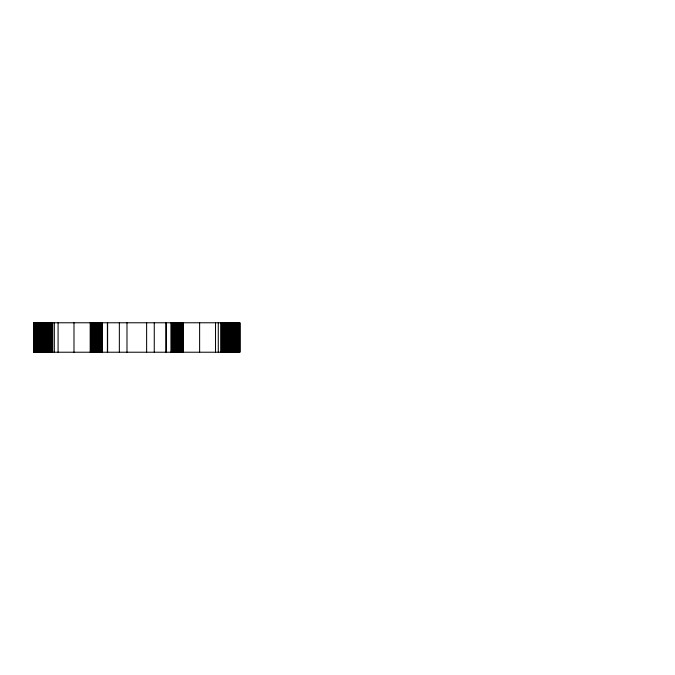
<?xml version="1.0" encoding="UTF-8"?>
<svg xmlns="http://www.w3.org/2000/svg" width="675" height="675" viewBox="0 0 675 675"><rect width="100%" height="100%" fill="white"/><g stroke="black" fill="none" stroke-linecap="round" stroke-linejoin="round"><path stroke-width="1.01" d="M33.75 322.777L239.861 322.777L239.861 352.223L33.75 352.223M239.802 322.777L239.802 352.223M239.65 322.777L239.65 352.223M239.38 322.777L239.38 352.223M239.017 322.777L239.017 352.223M238.562 322.777L238.562 352.223M238.005 322.777L238.005 352.223M237.364 322.777L237.364 352.223M236.647 322.777L236.647 352.223M235.853 322.777L235.853 352.223M235.001 322.777L235.001 352.223M234.098 322.777L234.098 352.223M233.145 322.777L233.145 352.223M232.166 322.777L232.166 352.223M231.162 322.777L231.162 352.223M230.15 322.777L230.15 352.223M229.137 322.777L229.137 352.223M228.133 322.777L228.133 352.223M227.146 322.777L227.146 352.223M226.201 322.777L226.201 352.223M225.29 322.777L225.29 352.223M224.438 322.777L224.438 352.223M223.653 322.777L223.653 352.223M222.927 322.777L222.927 352.223M222.294 322.777L222.294 352.223M221.738 322.777L221.738 352.223M221.273 322.777L221.273 352.223M220.911 322.777L220.911 352.223M218.287 322.777L218.287 352.223M215.528 322.777L215.528 352.223M199.623 322.777L199.623 352.223M183.44 322.777L183.44 352.223M182.798 322.777L182.798 352.223M182.157 322.777L182.157 352.223M181.516 322.777L181.516 352.223M180.883 322.777L180.883 352.223M180.259 322.777L180.259 352.223M179.643 322.777L179.643 352.223M179.044 322.777L179.044 352.223M178.445 322.777L178.445 352.223M177.863 322.777L177.863 352.223M177.306 322.777L177.306 352.223M176.757 322.777L176.757 352.223M176.226 322.777L176.226 352.223M175.711 322.777L175.711 352.223M175.23 322.777L175.23 352.223M174.757 322.777L174.757 352.223M174.319 322.777L174.319 352.223M173.897 322.777L173.897 352.223M173.509 322.777L173.509 352.223M173.146 322.777L173.146 352.223M172.808 322.777L172.808 352.223M172.505 322.777L172.505 352.223M172.226 322.777L172.226 352.223M171.982 322.777L171.982 352.223M171.771 322.777L171.771 352.223M171.585 322.777L171.585 352.223M171.433 322.777L171.433 352.223M171.315 322.777L171.315 352.223M171.18 322.777L171.18 352.223M166.219 322.777L166.219 352.223M165.999 322.777L165.999 352.223M154.263 322.777L154.263 352.223M146.627 322.777L146.627 352.223M126.984 322.777L126.984 352.223M119.348 322.777L119.348 352.223M107.612 322.777L107.612 352.223M107.392 322.777L107.392 352.223M102.44 322.777L102.423 352.223M102.296 322.777L102.296 352.223M102.178 322.777L102.178 352.223M102.026 322.777L102.026 352.223M101.841 322.777L101.841 352.223M101.63 322.777L101.63 352.223M101.385 322.777L101.385 352.223M101.107 322.777L101.107 352.223M100.803 322.777L100.803 352.223M100.465 322.777L100.465 352.223M100.103 322.777L100.103 352.223M99.706 322.777L99.706 352.223M99.293 322.777L99.293 352.223M98.845 322.777L98.845 352.223M98.381 322.777L98.381 352.223M97.892 322.777L97.892 352.223M97.386 322.777L97.386 352.223M96.854 322.777L96.854 352.223M96.306 322.777L96.306 352.223M95.74 322.777L95.74 352.223M95.167 322.777L95.167 352.223M94.567 322.777L94.567 352.223M93.96 322.777L93.96 352.223M93.344 322.777L93.344 352.223M92.72 322.777L92.72 352.223M92.095 322.777L92.095 352.223M91.454 322.777L91.454 352.223M90.813 322.777L90.813 352.223M90.172 322.777L90.172 352.223M73.988 322.777L73.988 352.223M58.084 322.777L58.084 352.223M54.329 322.777L54.329 352.223M52.701 322.777L52.701 352.223M52.329 322.777L52.329 352.223M51.874 322.777L51.874 352.223M51.317 322.777L51.317 352.223M50.676 322.777L50.676 352.223M49.958 322.777L49.958 352.223M49.165 322.777L49.165 352.223M48.313 322.777L48.313 352.223M47.41 322.777L47.41 352.223M46.465 322.777L46.465 352.223M45.478 322.777L45.478 352.223M44.474 322.777L44.474 352.223M43.462 322.777L43.462 352.223M42.449 322.777L42.449 352.223M41.445 322.777L41.445 352.223M40.458 322.777L40.458 352.223M39.513 322.777L39.513 352.223M38.602 322.777L38.602 352.223M37.749 322.777L37.749 352.223M36.965 322.777L36.965 352.223M36.248 322.777L36.248 352.223M35.606 322.777L35.606 352.223M35.049 322.777L35.049 352.223M34.594 322.777L34.594 352.223M34.223 322.777L34.223 352.223M33.961 322.777L33.961 352.223M33.801 322.777L33.801 352.223"/></g></svg>
